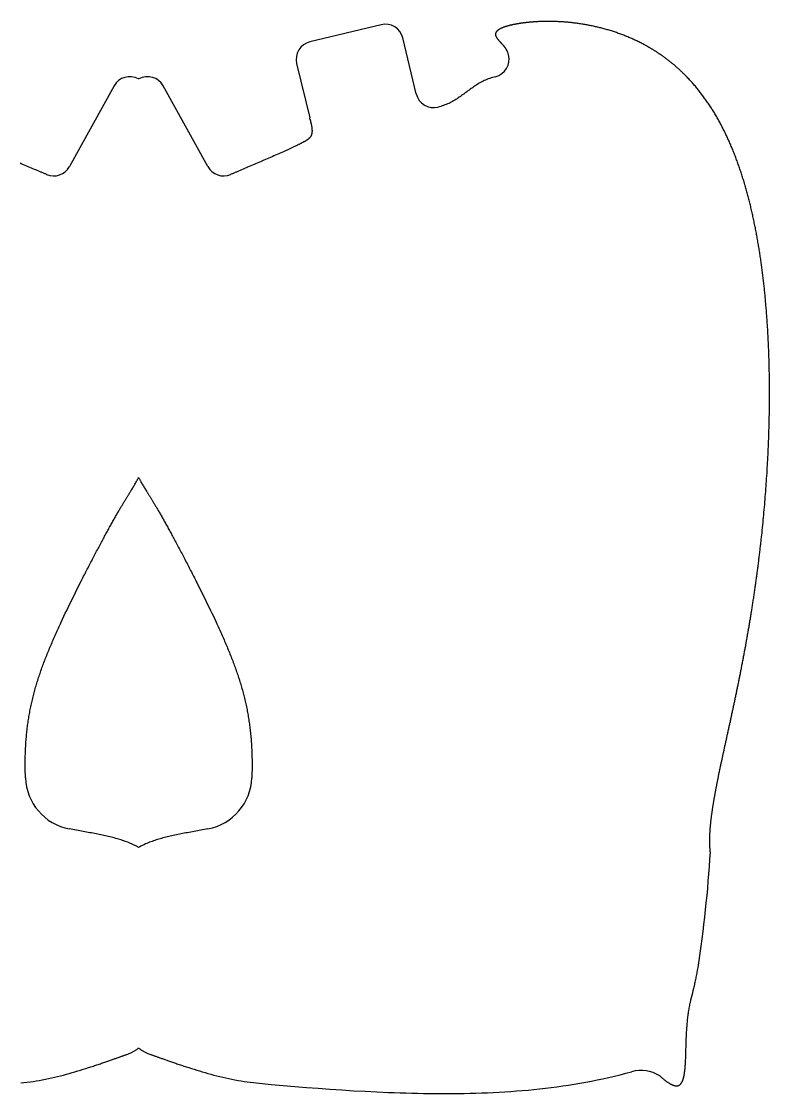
# Model space of a CAD drawing. Extents: x 10 to 579, y 44 to 800.
# Drawn here: x 137.5 to 179.1, y 46.9 to 106.5 of the extents above; entities that cross this region are included whole.
import ezdxf

# ---------------------------------------------------------------- set-up
doc = ezdxf.new("R2010")
doc.units = 0
doc.header["$MEASUREMENT"] = 0
doc.layers.get('0').update_dxf_attribs({"lineweight": 0})

# ---------------------------------------------------------------- blocks, each defined once
blk = doc.blocks.new('Block_0')
at = {"color": 18, "lineweight": 25, "true_color": 0x000000}
for p, q in [((157.488, 106.343), (153.533, 105.391)), ((159.442, 102.497), (158.694, 105.605)), ((152.795, 104.185), (153.521, 101.165)), ((144.02, 103.324), (144.011, 103.329)), ((144.028, 103.329), (144.02, 103.324)), ((142.652, 102.937), (140.172, 98.452)), ((147.867, 98.452), (145.387, 102.937)), ((154.492, 47.164), (154.492, 47.175))]:
    blk.add_line(p, q, dxfattribs=at)
for points in [[(175.778, 60.341), (175.776, 60.364), (175.773, 60.388), (175.771, 60.411), (175.768, 60.435), (175.766, 60.458), (175.764, 60.482), (175.762, 60.506), (175.76, 60.531), (175.758, 60.555), (175.757, 60.579), (175.755, 60.604), (175.754, 60.629), (175.752, 60.654), (175.751, 60.679), (175.75, 60.705), (175.749, 60.73), (175.748, 60.756), (175.747, 60.782), (175.746, 60.808), (175.746, 60.834), (175.745, 60.86), (175.745, 60.887), (175.745, 60.914), (175.744, 60.94), (175.744, 60.967), (175.744, 60.995), (175.744, 61.022), (175.745, 61.049), (175.745, 61.077), (175.745, 61.105), (175.746, 61.133), (175.747, 61.161), (175.747, 61.189), (175.748, 61.218), (175.749, 61.246), (175.75, 61.275), (175.751, 61.304), (175.753, 61.333), (175.754, 61.362), (175.755, 61.392), (175.757, 61.421), (175.759, 61.451), (175.761, 61.481), (175.762, 61.511), (175.764, 61.541), (175.766, 61.572), (175.769, 61.602), (175.771, 61.633), (175.773, 61.664), (175.776, 61.695), (175.778, 61.726), (175.781, 61.757), (175.784, 61.789), (175.787, 61.821), (175.79, 61.852), (175.793, 61.884), (175.796, 61.917), (175.799, 61.949), (175.802, 61.981), (175.806, 62.014), (175.809, 62.047), (175.813, 62.08), (175.817, 62.113), (175.82, 62.146), (175.824, 62.179), (175.828, 62.213), (175.832, 62.247), (175.837, 62.281), (175.841, 62.315), (175.845, 62.349), (175.85, 62.383), (175.854, 62.418), (175.859, 62.453), (175.864, 62.487), (175.869, 62.523), (175.873, 62.558), (175.878, 62.593), (175.884, 62.628), (175.889, 62.664), (175.894, 62.7), (175.899, 62.736), (175.905, 62.772), (175.91, 62.808), (175.916, 62.845), (175.922, 62.881), (175.927, 62.918), (175.933, 62.955), (175.939, 62.992), (175.945, 63.029), (175.951, 63.067), (175.957, 63.104), (175.964, 63.142), (175.97, 63.18), (175.976, 63.218), (175.983, 63.256), (175.99, 63.294), (175.996, 63.332), (176.003, 63.371), (176.01, 63.41), (176.017, 63.449), (176.024, 63.488), (176.031, 63.527), (176.038, 63.566), (176.045, 63.606), (176.052, 63.646), (176.06, 63.685), (176.067, 63.725), (176.074, 63.766), (176.082, 63.806), (176.09, 63.846), (176.097, 63.887), (176.105, 63.928), (176.113, 63.969), (176.121, 64.01), (176.129, 64.051), (176.137, 64.092), (176.145, 64.134), (176.153, 64.175), (176.161, 64.217), (176.17, 64.259), (176.178, 64.301), (176.187, 64.343), (176.195, 64.386), (176.204, 64.428), (176.212, 64.471), (176.221, 64.514), (176.23, 64.557), (176.238, 64.6), (176.247, 64.643), (176.256, 64.687), (176.265, 64.73), (176.274, 64.774), (176.283, 64.818), (176.293, 64.862), (176.302, 64.906), (176.311, 64.951), (176.32, 64.995), (176.33, 65.04), (176.339, 65.085), (176.349, 65.13), (176.358, 65.175), (176.368, 65.22), (176.377, 65.265), (176.387, 65.311), (176.397, 65.356), (176.407, 65.402), (176.416, 65.448), (176.426, 65.494), (176.436, 65.54), (176.446, 65.587), (176.456, 65.633), (176.466, 65.68), (176.476, 65.727), (176.487, 65.774), (176.497, 65.821), (176.507, 65.868), (176.517, 65.915), (176.528, 65.963), (176.538, 66.011), (176.548, 66.059), (176.559, 66.106), (176.569, 66.155), (176.58, 66.203), (176.59, 66.251), (176.601, 66.3), (176.612, 66.348), (176.622, 66.397), (176.633, 66.446), (176.644, 66.495), (176.655, 66.544), (176.665, 66.594), (176.676, 66.643), (176.687, 66.693), (176.698, 66.743), (176.709, 66.793), (176.72, 66.843), (176.731, 66.893), (176.742, 66.943), (176.753, 66.994), (176.764, 67.044), (176.775, 67.095), (176.786, 67.146), (176.797, 67.197), (176.809, 67.248), (176.82, 67.299), (176.831, 67.351), (176.842, 67.402), (176.853, 67.454), (176.865, 67.506), (176.876, 67.558), (176.887, 67.61), (176.899, 67.662), (176.91, 67.714), (176.921, 67.767), (176.933, 67.82), (176.944, 67.872), (176.956, 67.925), (176.967, 67.978), (176.979, 68.031), (176.99, 68.085), (177.002, 68.138), (177.013, 68.192), (177.025, 68.245), (177.036, 68.299), (177.048, 68.353), (177.059, 68.407), (177.071, 68.461), (177.082, 68.516), (177.094, 68.57), (177.106, 68.625), (177.117, 68.68), (177.129, 68.734), (177.14, 68.789), (177.152, 68.845), (177.164, 68.9), (177.175, 68.955), (177.187, 69.011), (177.199, 69.066), (177.21, 69.122), (177.222, 69.178), (177.233, 69.234), (177.245, 69.29), (177.257, 69.346), (177.268, 69.403), (177.28, 69.459), (177.292, 69.516), (177.303, 69.573), (177.315, 69.629), (177.327, 69.686), (177.338, 69.744), (177.35, 69.801), (177.361, 69.858), (177.373, 69.916), (177.385, 69.973), (177.396, 70.031), (177.408, 70.089), (177.419, 70.147), (177.431, 70.205), (177.443, 70.263), (177.454, 70.321), (177.466, 70.38), (177.477, 70.439), (177.489, 70.497), (177.5, 70.556), (177.512, 70.615), (177.523, 70.674), (177.535, 70.733), (177.546, 70.792), (177.558, 70.852), (177.569, 70.911), (177.581, 70.971), (177.592, 71.031), (177.603, 71.091), (177.615, 71.151), (177.626, 71.211), (177.638, 71.271), (177.649, 71.331), (177.66, 71.392), (177.672, 71.452), (177.683, 71.513), (177.694, 71.574), (177.705, 71.635), (177.717, 71.696), (177.728, 71.757), (177.739, 71.818), (177.75, 71.88), (177.761, 71.941), (177.772, 72.003), (177.783, 72.064), (177.794, 72.126), (177.806, 72.188), (177.817, 72.25), (177.828, 72.312), (177.839, 72.375), (177.849, 72.437), (177.86, 72.499), (177.871, 72.562), (177.882, 72.625), (177.893, 72.687), (177.904, 72.75), (177.915, 72.813), (177.925, 72.876), (177.936, 72.94), (177.947, 73.003), (177.957, 73.066), (177.968, 73.13), (177.979, 73.194), (177.989, 73.257), (178, 73.321), (178.01, 73.385), (178.021, 73.449), (178.031, 73.513), (178.042, 73.578), (178.052, 73.642), (178.062, 73.707), (178.073, 73.771), (178.083, 73.836), (178.093, 73.901), (178.103, 73.966), (178.114, 74.031), (178.124, 74.096), (178.134, 74.161), (178.144, 74.226), (178.154, 74.292), (178.164, 74.357), (178.174, 74.423), (178.184, 74.488), (178.194, 74.554), (178.203, 74.62), (178.213, 74.686), (178.223, 74.752), (178.233, 74.818), (178.242, 74.884), (178.252, 74.951), (178.262, 75.017), (178.271, 75.084), (178.281, 75.15), (178.29, 75.217), (178.3, 75.284), (178.309, 75.351), (178.318, 75.418), (178.328, 75.485), (178.337, 75.552), (178.346, 75.62), (178.355, 75.687), (178.364, 75.754), (178.373, 75.822), (178.382, 75.89), (178.391, 75.957), (178.4, 76.025), (178.409, 76.093), (178.418, 76.161), (178.427, 76.229), (178.436, 76.298), (178.444, 76.366), (178.453, 76.434), (178.462, 76.503), (178.47, 76.571), (178.479, 76.64), (178.487, 76.709), (178.496, 76.777), (178.504, 76.846), (178.512, 76.915), (178.521, 76.984), (178.529, 77.053), (178.537, 77.123), (178.545, 77.192), (178.553, 77.261), (178.561, 77.331), (178.569, 77.4), (178.577, 77.47), (178.585, 77.54), (178.593, 77.609), (178.601, 77.679), (178.608, 77.749), (178.616, 77.819), (178.624, 77.889), (178.631, 77.959), (178.646, 78.1), (178.661, 78.241), (178.675, 78.382), (178.689, 78.524), (178.703, 78.665), (178.717, 78.807), (178.731, 78.95), (178.744, 79.092), (178.757, 79.235), (178.77, 79.379), (178.783, 79.522), (178.795, 79.666), (178.807, 79.81), (178.819, 79.954), (178.831, 80.099), (178.842, 80.243), (178.853, 80.388), (178.864, 80.534), (178.875, 80.679), (178.885, 80.825), (178.895, 80.971), (178.905, 81.117), (178.914, 81.263), (178.924, 81.41), (178.933, 81.557), (178.941, 81.704), (178.95, 81.851), (178.958, 81.999), (178.966, 82.146), (178.974, 82.294), (178.981, 82.442), (178.988, 82.59), (178.995, 82.739), (179.001, 82.887), (179.007, 83.036), (179.013, 83.185), (179.019, 83.334), (179.024, 83.483), (179.029, 83.633), (179.033, 83.782), (179.038, 83.932), (179.042, 84.082), (179.046, 84.231), (179.049, 84.382), (179.052, 84.532), (179.055, 84.682), (179.057, 84.832), (179.059, 84.983), (179.061, 85.133), (179.062, 85.284), (179.064, 85.435), (179.064, 85.585), (179.065, 85.736), (179.065, 85.887), (179.065, 86.038), (179.064, 86.189), (179.063, 86.341), (179.062, 86.492), (179.06, 86.643), (179.058, 86.794), (179.055, 86.946), (179.053, 87.097), (179.05, 87.248), (179.046, 87.4), (179.042, 87.551), (179.04, 87.627), (179.038, 87.702), (179.036, 87.778), (179.033, 87.854), (179.031, 87.929), (179.028, 88.005), (179.026, 88.081), (179.023, 88.156), (179.02, 88.232), (179.017, 88.307), (179.014, 88.383), (179.011, 88.459), (179.008, 88.534), (179.004, 88.61), (179.001, 88.685), (178.997, 88.761), (178.994, 88.837), (178.99, 88.912), (178.986, 88.988), (178.982, 89.063), (178.978, 89.139), (178.974, 89.214), (178.969, 89.29), (178.965, 89.365), (178.961, 89.44), (178.956, 89.516), (178.951, 89.591), (178.947, 89.667), (178.942, 89.742), (178.937, 89.817), (178.932, 89.892), (178.926, 89.968), (178.921, 90.043), (178.916, 90.118), (178.91, 90.193), (178.904, 90.268), (178.899, 90.344), (178.893, 90.419), (178.887, 90.494), (178.881, 90.569), (178.874, 90.644), (178.868, 90.719), (178.862, 90.794), (178.855, 90.868), (178.849, 90.943), (178.842, 91.018), (178.835, 91.093), (178.828, 91.168), (178.821, 91.242), (178.814, 91.317), (178.806, 91.391), (178.799, 91.466), (178.791, 91.54), (178.783, 91.615), (178.776, 91.689), (178.768, 91.764), (178.76, 91.838), (178.751, 91.912), (178.743, 91.986), (178.735, 92.061), (178.726, 92.135), (178.717, 92.209), (178.709, 92.283), (178.7, 92.357), (178.691, 92.43), (178.681, 92.504), (178.672, 92.578), (178.663, 92.652), (178.653, 92.725), (178.643, 92.799), (178.634, 92.872), (178.624, 92.946), (178.614, 93.019), (178.603, 93.092), (178.593, 93.166), (178.583, 93.239), (178.572, 93.312), (178.561, 93.385), (178.55, 93.458), (178.539, 93.531), (178.528, 93.604), (178.517, 93.676), (178.506, 93.749), (178.494, 93.822), (178.482, 93.894), (178.471, 93.966), (178.459, 94.039), (178.447, 94.111), (178.434, 94.183), (178.422, 94.255), (178.41, 94.327), (178.397, 94.399), (178.384, 94.471), (178.371, 94.543), (178.358, 94.614), (178.345, 94.686), (178.332, 94.757), (178.318, 94.829), (178.304, 94.9), (178.291, 94.971), (178.277, 95.042), (178.263, 95.113), (178.248, 95.184), (178.234, 95.255), (178.219, 95.326), (178.205, 95.396), (178.19, 95.467), (178.175, 95.537), (178.16, 95.607), (178.145, 95.677), (178.129, 95.748), (178.113, 95.817), (178.098, 95.887), (178.082, 95.957), (178.066, 96.027), (178.05, 96.096), (178.033, 96.165), (178.017, 96.235), (178, 96.304), (177.983, 96.373), (177.966, 96.442), (177.949, 96.511), (177.931, 96.579), (177.914, 96.648), (177.896, 96.716), (177.878, 96.784), (177.86, 96.852), (177.842, 96.921), (177.824, 96.988), (177.805, 97.056), (177.787, 97.124), (177.768, 97.191), (177.749, 97.259), (177.729, 97.326), (177.71, 97.393), (177.691, 97.46), (177.671, 97.526), (177.651, 97.593), (177.631, 97.66), (177.611, 97.726), (177.59, 97.792), (177.569, 97.858), (177.549, 97.924), (177.528, 97.99), (177.506, 98.055), (177.485, 98.121), (177.464, 98.186), (177.442, 98.251), (177.42, 98.316), (177.398, 98.381), (177.376, 98.446), (177.353, 98.51), (177.33, 98.574), (177.307, 98.638), (177.284, 98.702), (177.261, 98.766), (177.238, 98.83), (177.214, 98.893), (177.19, 98.957), (177.166, 99.02), (177.142, 99.083), (177.117, 99.145), (177.093, 99.208), (177.068, 99.27), (177.043, 99.333), (177.018, 99.395), (176.992, 99.456), (176.967, 99.518), (176.941, 99.58), (176.915, 99.641), (176.888, 99.702), (176.862, 99.763), (176.835, 99.824), (176.808, 99.884), (176.781, 99.944), (176.754, 100.004), (176.726, 100.064), (176.699, 100.124), (176.671, 100.184), (176.642, 100.243), (176.614, 100.302), (176.585, 100.361), (176.557, 100.42), (176.527, 100.478), (176.498, 100.536), (176.469, 100.594), (176.439, 100.652), (176.409, 100.71), (176.379, 100.767), (176.348, 100.824), (176.318, 100.881), (176.287, 100.938), (176.256, 100.995), (176.225, 101.051), (176.193, 101.107), (176.161, 101.163), (176.13, 101.218), (176.097, 101.274), (176.065, 101.329), (176.032, 101.384), (175.999, 101.439), (175.966, 101.493), (175.933, 101.547), (175.899, 101.601), (175.866, 101.655), (175.832, 101.709), (175.797, 101.762), (175.763, 101.815), (175.728, 101.868), (175.693, 101.92), (175.658, 101.972), (175.623, 102.024), (175.587, 102.076), (175.551, 102.128), (175.515, 102.179), (175.478, 102.23), (175.442, 102.281), (175.405, 102.331), (175.368, 102.382), (175.331, 102.432), (175.293, 102.481), (175.255, 102.531), (175.217, 102.58), (175.179, 102.629), (175.14, 102.678), (175.102, 102.726), (175.063, 102.774), (175.024, 102.822), (174.984, 102.87), (174.944, 102.917), (174.904, 102.964), (174.864, 103.011), (174.824, 103.057), (174.783, 103.103), (174.742, 103.149), (174.701, 103.195), (174.66, 103.24), (174.618, 103.286), (174.576, 103.33), (174.534, 103.375), (174.492, 103.419), (174.449, 103.463), (174.406, 103.507), (174.363, 103.55), (174.342, 103.572), (174.32, 103.593), (174.298, 103.615), (174.276, 103.636), (174.254, 103.657), (174.232, 103.679), (174.21, 103.7), (174.188, 103.721), (174.166, 103.742), (174.144, 103.763), (174.122, 103.784), (174.1, 103.804), (174.077, 103.825), (174.055, 103.846), (174.032, 103.866), (174.01, 103.887), (173.987, 103.907), (173.965, 103.928), (173.942, 103.948), (173.919, 103.968), (173.896, 103.988), (173.873, 104.008), (173.85, 104.028), (173.827, 104.048), (173.804, 104.068), (173.781, 104.087), (173.758, 104.107), (173.735, 104.127), (173.711, 104.146), (173.688, 104.166), (173.665, 104.185), (173.641, 104.204), (173.618, 104.223), (173.594, 104.243), (173.57, 104.262), (173.547, 104.281), (173.523, 104.299), (173.499, 104.318), (173.475, 104.337), (173.451, 104.356), (173.427, 104.374), (173.403, 104.393), (173.379, 104.411), (173.355, 104.429), (173.331, 104.448), (173.306, 104.466), (173.282, 104.484), (173.258, 104.502), (173.233, 104.52), (173.209, 104.538), (173.184, 104.556), (173.159, 104.573), (173.135, 104.591), (173.11, 104.609), (173.085, 104.626), (173.06, 104.644), (173.035, 104.661), (173.01, 104.678), (172.985, 104.695), (172.96, 104.712), (172.935, 104.729), (172.91, 104.746), (172.885, 104.763), (172.859, 104.78), (172.834, 104.797), (172.808, 104.813), (172.783, 104.83), (172.758, 104.846), (172.732, 104.863), (172.706, 104.879), (172.681, 104.895), (172.655, 104.911), (172.629, 104.927), (172.603, 104.943), (172.577, 104.959), (172.551, 104.975), (172.525, 104.991), (172.499, 105.006), (172.473, 105.022), (172.447, 105.037), (172.421, 105.053), (172.395, 105.068), (172.368, 105.083), (172.342, 105.098), (172.316, 105.114), (172.289, 105.129), (172.263, 105.144), (172.236, 105.158), (172.183, 105.188), (172.129, 105.217), (172.076, 105.246), (172.022, 105.274), (171.968, 105.302), (171.914, 105.33), (171.86, 105.358), (171.805, 105.385), (171.75, 105.412), (171.696, 105.438), (171.64, 105.464), (171.585, 105.49), (171.53, 105.516), (171.474, 105.541), (171.419, 105.566), (171.363, 105.59), (171.307, 105.615), (171.251, 105.638), (171.195, 105.662), (171.138, 105.685), (171.082, 105.708), (171.025, 105.731), (170.968, 105.753), (170.911, 105.775), (170.854, 105.797), (170.797, 105.818), (170.74, 105.839), (170.683, 105.86), (170.625, 105.88), (170.567, 105.9), (170.51, 105.92), (170.452, 105.939), (170.394, 105.958), (170.336, 105.977), (170.278, 105.995), (170.22, 106.013), (170.162, 106.031), (170.103, 106.048), (170.045, 106.065), (169.986, 106.082), (169.928, 106.098), (169.869, 106.114), (169.811, 106.13), (169.752, 106.146), (169.693, 106.161), (169.634, 106.176), (169.575, 106.19), (169.517, 106.204), (169.458, 106.218), (169.399, 106.232), (169.34, 106.245), (169.28, 106.258), (169.221, 106.27), (169.162, 106.283), (169.103, 106.295), (169.044, 106.306), (168.985, 106.317), (168.926, 106.328), (168.867, 106.339), (168.807, 106.35), (168.748, 106.36), (168.689, 106.369), (168.63, 106.379), (168.571, 106.388), (168.512, 106.397), (168.453, 106.405), (168.393, 106.413), (168.334, 106.421), (168.275, 106.429), (168.216, 106.436), (168.158, 106.443), (168.099, 106.45), (168.04, 106.456), (167.981, 106.462), (167.923, 106.468), (167.864, 106.474), (167.805, 106.479), (167.747, 106.484), (167.689, 106.488), (167.63, 106.493), (167.572, 106.497), (167.514, 106.5), (167.456, 106.504), (167.398, 106.507), (167.341, 106.51), (167.283, 106.512), (167.226, 106.515), (167.169, 106.517), (167.112, 106.518), (167.055, 106.52), (166.998, 106.521), (166.941, 106.522), (166.885, 106.523), (166.829, 106.523), (166.773, 106.523), (166.717, 106.523), (166.662, 106.523), (166.606, 106.522), (166.551, 106.521), (166.497, 106.52), (166.442, 106.519), (166.388, 106.517), (166.361, 106.516), (166.334, 106.515), (166.307, 106.514), (166.28, 106.513), (166.254, 106.512), (166.227, 106.511), (166.201, 106.509), (166.174, 106.508), (166.148, 106.507), (166.122, 106.505), (166.095, 106.504), (166.069, 106.502), (166.043, 106.501), (166.017, 106.499), (165.991, 106.497), (165.966, 106.495), (165.94, 106.494), (165.915, 106.492), (165.889, 106.49), (165.864, 106.488), (165.839, 106.486), (165.813, 106.484), (165.788, 106.481), (165.763, 106.479), (165.739, 106.477), (165.714, 106.475), (165.689, 106.472), (165.665, 106.47), (165.64, 106.467), (165.616, 106.465), (165.592, 106.462), (165.568, 106.46), (165.544, 106.457), (165.52, 106.454), (165.497, 106.452), (165.473, 106.449), (165.45, 106.446), (165.426, 106.443), (165.403, 106.44), (165.38, 106.437), (165.357, 106.434), (165.334, 106.431), (165.312, 106.428), (165.289, 106.425), (165.267, 106.422), (165.245, 106.419), (165.223, 106.415), (165.201, 106.412), (165.179, 106.409), (165.157, 106.405), (165.136, 106.402), (165.114, 106.398), (165.093, 106.395), (165.072, 106.391), (165.051, 106.388), (165.03, 106.384), (165.01, 106.38), (164.989, 106.377), (164.969, 106.373), (164.949, 106.369), (164.929, 106.365), (164.909, 106.361), (164.889, 106.357), (164.869, 106.354), (164.85, 106.35), (164.831, 106.346), (164.812, 106.342), (164.793, 106.338), (164.774, 106.333), (164.756, 106.329), (164.737, 106.325), (164.719, 106.321), (164.701, 106.317), (164.683, 106.312), (164.665, 106.308), (164.648, 106.304), (164.631, 106.3), (164.613, 106.295), (164.596, 106.291), (164.58, 106.286), (164.563, 106.282), (164.546, 106.277), (164.53, 106.273), (164.514, 106.268), (164.498, 106.264), (164.482, 106.259), (164.467, 106.254), (164.452, 106.25), (164.436, 106.245), (164.421, 106.24), (164.407, 106.236), (164.392, 106.231), (164.378, 106.226), (164.363, 106.221), (164.349, 106.217), (164.335, 106.212), (164.322, 106.207), (164.308, 106.202), (164.295, 106.197), (164.282, 106.192), (164.269, 106.187), (164.256, 106.182), (164.244, 106.177), (164.231, 106.172), (164.219, 106.167), (164.207, 106.162), (164.195, 106.157), (164.184, 106.152), (164.172, 106.147), (164.161, 106.142), (164.15, 106.137), (164.14, 106.131), (164.129, 106.126), (164.119, 106.121), (164.108, 106.116), (164.098, 106.111), (164.089, 106.105), (164.079, 106.1), (164.07, 106.095), (164.06, 106.089), (164.051, 106.084), (164.042, 106.079), (164.034, 106.073), (164.025, 106.068), (164.017, 106.063), (164.009, 106.057), (164.001, 106.052), (163.994, 106.046), (163.986, 106.041), (163.979, 106.035), (163.972, 106.03), (163.965, 106.024), (163.958, 106.019), (163.952, 106.013), (163.945, 106.008), (163.939, 106.002), (163.933, 105.997), (163.928, 105.991), (163.922, 105.986), (163.917, 105.98), (163.911, 105.974), (163.906, 105.969), (163.902, 105.963), (163.897, 105.958), (163.893, 105.952), (163.888, 105.946), (163.884, 105.941), (163.88, 105.935), (163.877, 105.929), (163.873, 105.923), (163.87, 105.918), (163.867, 105.912), (163.864, 105.906), (163.861, 105.9), (163.858, 105.895), (163.856, 105.889), (163.854, 105.883), (163.852, 105.877), (163.85, 105.871), (163.848, 105.866), (163.846, 105.86), (163.845, 105.854), (163.844, 105.848), (163.843, 105.842), (163.842, 105.836), (163.841, 105.83), (163.841, 105.825), (163.84, 105.819), (163.84, 105.813), (163.84, 105.807), (163.84, 105.801), (163.84, 105.795), (163.841, 105.789), (163.841, 105.783), (163.842, 105.777), (163.843, 105.771), (163.844, 105.765), (163.845, 105.759), (163.846, 105.753), (163.848, 105.747), (163.849, 105.741), (163.851, 105.735), (163.853, 105.729), (163.855, 105.722), (163.857, 105.716), (163.86, 105.71), (163.862, 105.704), (163.865, 105.698), (163.867, 105.692), (163.87, 105.686), (163.873, 105.679), (163.876, 105.673), (163.879, 105.667), (163.883, 105.661), (163.886, 105.655), (163.89, 105.648), (163.893, 105.642), (163.897, 105.636), (163.901, 105.63), (163.905, 105.623), (163.909, 105.617), (163.913, 105.611), (163.918, 105.604), (163.922, 105.598), (163.927, 105.591), (163.931, 105.585), (163.941, 105.572), (163.951, 105.559), (163.961, 105.546), (163.971, 105.533), (163.982, 105.52), (163.993, 105.507), (164.005, 105.494), (164.016, 105.48), (164.028, 105.467), (164.04, 105.453), (164.052, 105.44), (164.065, 105.426), (164.077, 105.412), (164.09, 105.398), (164.103, 105.385), (164.116, 105.37), (164.129, 105.356), (164.142, 105.342), (164.155, 105.328), (164.168, 105.313), (164.181, 105.299), (164.194, 105.284), (164.207, 105.269), (164.22, 105.254), (164.234, 105.239), (164.247, 105.224), (164.26, 105.209), (164.272, 105.193), (164.285, 105.178), (164.298, 105.162), (164.311, 105.147), (164.323, 105.131), (164.335, 105.115), (164.348, 105.099), (164.36, 105.082), (164.372, 105.066), (164.383, 105.049), (164.395, 105.033), (164.406, 105.016), (164.418, 104.999), (164.429, 104.982), (164.44, 104.965), (164.451, 104.947)], [(163.845, 103.453), (163.761, 103.431), (163.679, 103.407), (163.599, 103.381), (163.52, 103.354), (163.443, 103.325), (163.367, 103.295), (163.293, 103.264), (163.221, 103.231), (163.149, 103.196), (163.08, 103.161), (163.011, 103.124), (162.943, 103.086), (162.877, 103.047), (162.812, 103.007), (162.747, 102.966), (162.684, 102.924), (162.621, 102.882), (162.559, 102.839), (162.497, 102.796), (162.436, 102.752), (162.376, 102.708), (162.315, 102.663), (162.255, 102.619), (162.195, 102.574), (162.135, 102.53), (162.075, 102.485), (162.015, 102.441), (161.955, 102.398), (161.894, 102.355), (161.833, 102.312), (161.771, 102.27), (161.709, 102.229), (161.646, 102.189), (161.582, 102.149), (161.518, 102.111), (161.452, 102.074), (161.386, 102.038), (161.318, 102.003), (161.249, 101.97), (161.18, 101.938), (161.108, 101.908), (161.036, 101.879), (160.962, 101.852), (160.887, 101.826), (160.81, 101.802), (160.732, 101.78), (160.652, 101.759)], [(153.535, 101.099), (153.541, 101.077), (153.547, 101.055), (153.553, 101.033), (153.558, 101.011), (153.564, 100.99), (153.569, 100.969), (153.574, 100.948), (153.579, 100.927), (153.584, 100.906), (153.589, 100.885), (153.593, 100.865), (153.598, 100.845), (153.602, 100.825), (153.606, 100.805), (153.61, 100.786), (153.614, 100.766), (153.617, 100.747), (153.621, 100.728), (153.624, 100.709), (153.627, 100.691), (153.63, 100.673), (153.632, 100.655), (153.635, 100.637), (153.637, 100.619), (153.639, 100.602), (153.641, 100.584), (153.643, 100.567), (153.645, 100.551), (153.646, 100.534), (153.647, 100.518), (153.648, 100.502), (153.649, 100.486), (153.65, 100.471), (153.65, 100.455), (153.65, 100.44), (153.65, 100.425), (153.65, 100.411), (153.649, 100.397), (153.649, 100.382), (153.648, 100.369), (153.647, 100.355), (153.646, 100.342), (153.644, 100.329), (153.642, 100.316), (153.64, 100.304), (153.638, 100.291), (153.636, 100.279), (153.633, 100.267), (153.631, 100.256), (153.628, 100.245), (153.625, 100.234), (153.621, 100.223), (153.618, 100.212), (153.614, 100.202), (153.61, 100.192), (153.606, 100.182), (153.602, 100.173), (153.597, 100.163), (153.593, 100.154), (153.588, 100.145), (153.583, 100.136), (153.577, 100.128), (153.572, 100.12), (153.566, 100.112), (153.561, 100.104), (153.555, 100.096), (153.549, 100.089), (153.542, 100.082), (153.536, 100.075), (153.529, 100.068), (153.522, 100.061), (153.515, 100.055), (153.508, 100.049), (153.501, 100.043), (153.493, 100.037), (153.486, 100.032), (153.478, 100.026)], [(138.911, 98.013), (138.876, 98.028), (138.841, 98.043), (138.805, 98.057), (138.77, 98.073), (138.733, 98.088), (138.697, 98.103), (138.66, 98.119), (138.622, 98.135), (138.585, 98.15), (138.546, 98.167), (138.469, 98.199), (138.39, 98.233), (138.31, 98.267), (138.228, 98.301), (138.145, 98.336), (138.061, 98.372), (137.976, 98.408), (137.89, 98.445), (137.803, 98.482), (137.715, 98.52), (137.626, 98.558), (137.536, 98.596), (137.446, 98.635)], [(153.478, 100.026), (153.477, 100.022), (153.475, 100.018), (153.472, 100.013), (153.469, 100.008), (153.465, 100.003), (153.46, 99.998), (153.454, 99.992), (153.447, 99.985), (153.439, 99.979), (153.431, 99.972), (153.422, 99.965), (153.412, 99.958), (153.401, 99.95), (153.389, 99.942), (153.377, 99.933), (153.363, 99.925), (153.349, 99.916), (153.334, 99.906), (153.318, 99.897), (153.302, 99.887), (153.284, 99.876), (153.266, 99.866), (153.247, 99.855), (153.227, 99.844), (153.206, 99.832), (153.185, 99.821), (153.163, 99.809), (153.14, 99.796), (153.116, 99.784), (153.091, 99.771), (153.066, 99.758), (153.04, 99.745), (153.013, 99.731), (152.986, 99.717), (152.958, 99.703), (152.929, 99.688), (152.899, 99.674), (152.869, 99.659), (152.838, 99.644), (152.807, 99.628), (152.775, 99.613), (152.742, 99.597), (152.708, 99.581), (152.674, 99.564), (152.64, 99.548), (152.604, 99.531), (152.569, 99.514), (152.532, 99.497), (152.495, 99.48), (152.458, 99.463), (152.42, 99.445), (152.382, 99.427), (152.343, 99.409), (152.303, 99.391), (152.264, 99.373), (152.223, 99.354), (152.183, 99.336), (152.142, 99.317), (152.058, 99.279), (151.973, 99.241), (151.887, 99.202), (151.8, 99.163), (151.711, 99.124), (151.622, 99.084), (151.532, 99.044), (151.441, 99.004), (151.349, 98.964), (151.165, 98.883), (150.98, 98.802), (150.795, 98.722), (150.703, 98.683), (150.611, 98.643), (150.52, 98.604), (150.429, 98.565), (150.339, 98.526), (150.25, 98.488), (150.162, 98.45), (150.074, 98.413), (149.988, 98.376), (149.903, 98.34), (149.819, 98.305), (149.737, 98.27), (149.655, 98.235), (149.575, 98.201), (149.536, 98.185), (149.497, 98.168), (149.458, 98.152), (149.42, 98.136), (149.382, 98.12), (149.345, 98.104), (149.308, 98.089), (149.271, 98.073), (149.235, 98.058), (149.199, 98.043), (149.164, 98.028), (149.129, 98.013)], [(137.732, 64.48), (137.729, 64.576), (137.727, 64.671), (137.724, 64.766), (137.723, 64.86), (137.721, 64.954), (137.72, 65.047), (137.72, 65.14), (137.72, 65.233), (137.72, 65.324), (137.721, 65.416), (137.722, 65.506), (137.724, 65.597), (137.726, 65.687), (137.728, 65.776), (137.731, 65.865), (137.734, 65.953), (137.738, 66.041), (137.742, 66.129), (137.747, 66.216), (137.752, 66.302), (137.757, 66.388), (137.763, 66.474), (137.769, 66.559), (137.776, 66.644), (137.783, 66.729), (137.791, 66.813), (137.799, 66.897), (137.807, 66.98), (137.816, 67.063), (137.825, 67.145), (137.835, 67.228), (137.845, 67.31), (137.855, 67.391), (137.866, 67.473), (137.878, 67.554), (137.889, 67.634), (137.902, 67.715), (137.914, 67.795), (137.927, 67.875), (137.941, 67.954), (137.955, 68.033), (137.969, 68.113), (137.984, 68.191), (137.999, 68.27), (138.015, 68.349), (138.031, 68.427), (138.047, 68.505), (138.064, 68.583), (138.081, 68.661), (138.099, 68.738), (138.117, 68.816), (138.136, 68.893), (138.155, 68.97), (138.174, 69.047), (138.194, 69.124), (138.214, 69.201), (138.235, 69.278), (138.256, 69.355), (138.278, 69.432), (138.3, 69.508), (138.322, 69.585), (138.345, 69.662), (138.368, 69.738), (138.391, 69.815), (138.415, 69.892), (138.44, 69.968), (138.465, 70.045), (138.49, 70.122), (138.515, 70.199), (138.541, 70.275), (138.568, 70.352), (138.594, 70.429), (138.622, 70.506), (138.649, 70.583), (138.677, 70.661), (138.705, 70.738), (138.734, 70.815), (138.763, 70.893), (138.793, 70.971), (138.822, 71.048), (138.853, 71.126), (138.883, 71.204), (138.914, 71.282), (138.945, 71.361), (138.977, 71.439), (139.009, 71.518), (139.041, 71.597), (139.074, 71.676), (139.107, 71.755), (139.14, 71.834), (139.174, 71.913), (139.208, 71.993), (139.242, 72.073), (139.277, 72.153), (139.312, 72.233), (139.347, 72.313), (139.383, 72.394), (139.418, 72.474), (139.455, 72.555), (139.491, 72.636), (139.528, 72.717), (139.565, 72.798), (139.602, 72.88), (139.639, 72.961), (139.677, 73.043), (139.715, 73.125), (139.792, 73.289), (139.869, 73.454), (139.947, 73.619), (140.026, 73.784), (140.106, 73.949), (140.186, 74.115), (140.267, 74.281), (140.349, 74.447), (140.43, 74.612), (140.512, 74.778), (140.595, 74.943), (140.677, 75.107), (140.76, 75.271), (140.842, 75.434), (140.924, 75.597), (140.966, 75.677), (141.007, 75.758), (141.048, 75.838), (141.089, 75.918), (141.13, 75.998), (141.17, 76.077), (141.211, 76.156), (141.252, 76.234), (141.292, 76.312), (141.332, 76.39), (141.373, 76.467), (141.413, 76.544), (141.452, 76.621), (141.492, 76.697), (141.532, 76.772), (141.571, 76.847), (141.61, 76.922), (141.649, 76.996), (141.688, 77.069), (141.726, 77.142), (141.764, 77.214), (141.802, 77.286), (141.84, 77.357), (141.878, 77.427), (141.915, 77.497), (141.952, 77.566), (141.988, 77.635), (142.025, 77.702), (142.061, 77.769), (142.097, 77.836), (142.132, 77.902), (142.167, 77.967), (142.202, 78.031), (142.237, 78.094), (142.271, 78.157), (142.305, 78.219), (142.338, 78.28), (142.371, 78.34), (142.404, 78.4), (142.436, 78.459), (142.468, 78.517), (142.5, 78.574), (142.531, 78.63), (142.562, 78.686), (142.593, 78.74), (142.623, 78.794), (142.652, 78.847), (142.682, 78.899), (142.711, 78.95), (142.739, 79.001), (142.767, 79.05), (142.795, 79.099), (142.822, 79.147), (142.849, 79.194), (142.876, 79.24), (142.902, 79.285), (142.928, 79.33), (142.953, 79.373), (142.978, 79.416), (143.003, 79.458), (143.027, 79.499), (143.05, 79.54), (143.074, 79.579), (143.097, 79.618), (143.119, 79.656), (143.142, 79.694), (143.163, 79.73), (143.185, 79.766), (143.206, 79.801), (143.227, 79.835), (143.247, 79.869), (143.267, 79.902), (143.287, 79.934), (143.306, 79.966), (143.326, 79.997), (143.344, 80.028), (143.363, 80.058), (143.381, 80.087), (143.399, 80.116), (143.417, 80.145), (143.434, 80.173), (143.451, 80.201), (143.468, 80.228), (143.485, 80.255), (143.501, 80.281), (143.518, 80.307), (143.534, 80.333), (143.55, 80.358), (143.565, 80.384), (143.581, 80.409), (143.611, 80.458), (143.642, 80.507), (143.671, 80.555), (143.701, 80.604), (143.73, 80.652), (143.758, 80.701), (143.787, 80.75), (143.816, 80.799), (143.845, 80.849), (143.873, 80.9), (143.902, 80.952), (143.917, 80.978), (143.931, 81.005), (143.946, 81.032), (143.96, 81.059), (143.975, 81.087), (143.99, 81.115), (144.005, 81.143), (144.02, 81.171)], [(144.02, 81.171), (144.034, 81.143), (144.049, 81.115), (144.064, 81.087), (144.079, 81.059), (144.093, 81.032), (144.108, 81.005), (144.123, 80.978), (144.137, 80.952), (144.166, 80.9), (144.195, 80.849), (144.223, 80.799), (144.252, 80.75), (144.281, 80.701), (144.31, 80.652), (144.339, 80.604), (144.368, 80.555), (144.398, 80.507), (144.428, 80.458), (144.458, 80.409), (144.474, 80.384), (144.49, 80.358), (144.506, 80.333), (144.522, 80.307), (144.538, 80.281), (144.554, 80.255), (144.571, 80.228), (144.588, 80.201), (144.605, 80.173), (144.622, 80.145), (144.64, 80.116), (144.658, 80.087), (144.676, 80.058), (144.695, 80.028), (144.714, 79.997), (144.733, 79.966), (144.752, 79.934), (144.772, 79.902), (144.792, 79.869), (144.812, 79.835), (144.833, 79.801), (144.854, 79.766), (144.876, 79.73), (144.898, 79.694), (144.92, 79.656), (144.942, 79.618), (144.965, 79.579), (144.989, 79.54), (145.013, 79.499), (145.037, 79.458), (145.061, 79.416), (145.086, 79.373), (145.111, 79.33), (145.137, 79.285), (145.163, 79.24), (145.19, 79.194), (145.217, 79.147), (145.244, 79.099), (145.272, 79.05), (145.3, 79.001), (145.328, 78.95), (145.357, 78.899), (145.387, 78.847), (145.416, 78.794), (145.447, 78.74), (145.477, 78.686), (145.508, 78.63), (145.539, 78.574), (145.571, 78.517), (145.603, 78.459), (145.635, 78.4), (145.668, 78.34), (145.701, 78.28), (145.735, 78.219), (145.768, 78.157), (145.803, 78.094), (145.837, 78.031), (145.872, 77.967), (145.907, 77.902), (145.942, 77.836), (145.978, 77.769), (146.014, 77.702), (146.051, 77.635), (146.087, 77.566), (146.124, 77.497), (146.162, 77.427), (146.199, 77.357), (146.237, 77.286), (146.275, 77.214), (146.313, 77.142), (146.352, 77.069), (146.39, 76.996), (146.429, 76.922), (146.468, 76.847), (146.508, 76.772), (146.547, 76.697), (146.587, 76.621), (146.627, 76.544), (146.667, 76.467), (146.707, 76.39), (146.747, 76.312), (146.788, 76.234), (146.828, 76.156), (146.869, 76.077), (146.91, 75.998), (146.95, 75.918), (146.991, 75.838), (147.032, 75.758), (147.074, 75.677), (147.115, 75.597), (147.197, 75.434), (147.28, 75.271), (147.362, 75.107), (147.444, 74.943), (147.527, 74.778), (147.609, 74.612), (147.69, 74.447), (147.772, 74.281), (147.853, 74.115), (147.933, 73.949), (148.013, 73.784), (148.092, 73.619), (148.17, 73.454), (148.248, 73.289), (148.324, 73.125), (148.362, 73.043), (148.4, 72.961), (148.437, 72.88), (148.475, 72.798), (148.512, 72.717), (148.548, 72.636), (148.585, 72.555), (148.621, 72.474), (148.657, 72.394), (148.692, 72.313), (148.727, 72.233), (148.762, 72.153), (148.797, 72.073), (148.831, 71.993), (148.865, 71.913), (148.899, 71.834), (148.932, 71.755), (148.965, 71.676), (148.998, 71.597), (149.03, 71.518), (149.062, 71.439), (149.094, 71.361), (149.125, 71.282), (149.156, 71.204), (149.187, 71.126), (149.217, 71.048), (149.247, 70.971), (149.276, 70.893), (149.305, 70.815), (149.334, 70.738), (149.362, 70.661), (149.39, 70.583), (149.418, 70.506), (149.445, 70.429), (149.471, 70.352), (149.498, 70.275), (149.524, 70.199), (149.549, 70.122), (149.575, 70.045), (149.599, 69.968), (149.624, 69.892), (149.648, 69.815), (149.671, 69.738), (149.694, 69.662), (149.717, 69.585), (149.739, 69.508), (149.761, 69.432), (149.783, 69.355), (149.804, 69.278), (149.825, 69.201), (149.845, 69.124), (149.865, 69.047), (149.884, 68.97), (149.903, 68.893), (149.922, 68.816), (149.94, 68.738), (149.958, 68.661), (149.975, 68.583), (149.992, 68.505), (150.008, 68.427), (150.024, 68.349), (150.04, 68.27), (150.055, 68.191), (150.07, 68.113), (150.084, 68.033), (150.098, 67.954), (150.112, 67.875), (150.125, 67.795), (150.137, 67.715), (150.15, 67.634), (150.161, 67.554), (150.173, 67.473), (150.184, 67.391), (150.194, 67.31), (150.204, 67.228), (150.214, 67.145), (150.223, 67.063), (150.232, 66.98), (150.24, 66.897), (150.248, 66.813), (150.256, 66.729), (150.263, 66.644), (150.27, 66.559), (150.276, 66.474), (150.282, 66.388), (150.287, 66.302), (150.292, 66.216), (150.297, 66.129), (150.301, 66.041), (150.305, 65.953), (150.308, 65.865), (150.311, 65.776), (150.313, 65.687), (150.315, 65.597), (150.317, 65.506), (150.318, 65.416), (150.319, 65.324), (150.319, 65.233), (150.319, 65.14), (150.319, 65.047), (150.318, 64.954), (150.317, 64.86), (150.315, 64.766), (150.313, 64.671), (150.31, 64.576), (150.307, 64.48)], [(144.02, 60.601), (143.957, 60.637), (143.893, 60.671), (143.829, 60.705), (143.763, 60.738), (143.697, 60.77), (143.629, 60.801), (143.56, 60.831), (143.491, 60.86), (143.42, 60.888), (143.348, 60.916), (143.276, 60.942), (143.203, 60.968), (143.128, 60.993), (143.053, 61.017), (142.977, 61.041), (142.901, 61.064), (142.823, 61.086), (142.745, 61.108), (142.666, 61.129), (142.586, 61.15), (142.506, 61.17), (142.424, 61.19), (142.342, 61.209), (142.26, 61.228), (142.176, 61.247), (142.092, 61.266), (142.008, 61.284), (141.922, 61.302), (141.836, 61.32), (141.75, 61.337), (141.662, 61.355), (141.574, 61.372), (141.485, 61.389), (141.396, 61.407), (141.306, 61.424), (141.215, 61.441), (141.124, 61.458), (141.032, 61.475), (140.939, 61.493), (140.845, 61.51), (140.751, 61.527), (140.656, 61.545), (140.56, 61.563), (140.464, 61.58), (140.367, 61.598), (140.269, 61.616), (140.17, 61.634)], [(147.869, 61.634), (147.77, 61.616), (147.672, 61.598), (147.575, 61.58), (147.479, 61.563), (147.383, 61.545), (147.288, 61.527), (147.194, 61.51), (147.1, 61.493), (147.007, 61.475), (146.915, 61.458), (146.824, 61.441), (146.733, 61.424), (146.643, 61.407), (146.554, 61.389), (146.465, 61.372), (146.377, 61.355), (146.29, 61.337), (146.203, 61.32), (146.117, 61.302), (146.032, 61.284), (145.947, 61.266), (145.863, 61.247), (145.779, 61.228), (145.697, 61.209), (145.615, 61.19), (145.534, 61.17), (145.453, 61.15), (145.373, 61.129), (145.294, 61.108), (145.216, 61.086), (145.138, 61.064), (145.062, 61.041), (144.986, 61.017), (144.911, 60.993), (144.837, 60.968), (144.763, 60.942), (144.691, 60.916), (144.619, 60.888), (144.549, 60.86), (144.479, 60.831), (144.41, 60.801), (144.343, 60.77), (144.276, 60.738), (144.21, 60.705), (144.146, 60.671), (144.082, 60.637), (144.02, 60.601)], [(172.964, 47.906), (172.993, 47.88), (173.022, 47.854), (173.051, 47.829), (173.079, 47.805), (173.107, 47.781), (173.135, 47.758), (173.162, 47.735), (173.189, 47.714), (173.216, 47.692), (173.242, 47.672), (173.268, 47.652), (173.294, 47.632), (173.319, 47.614), (173.343, 47.596), (173.368, 47.578), (173.392, 47.562), (173.416, 47.545), (173.439, 47.53), (173.462, 47.515), (173.484, 47.501), (173.507, 47.487), (173.529, 47.474), (173.55, 47.462), (173.572, 47.45), (173.592, 47.439), (173.613, 47.429), (173.633, 47.419), (173.653, 47.41), (173.673, 47.401), (173.692, 47.393), (173.711, 47.386), (173.729, 47.379), (173.748, 47.373), (173.765, 47.368), (173.783, 47.363), (173.8, 47.359), (173.817, 47.356), (173.834, 47.353), (173.85, 47.351), (173.866, 47.349), (173.882, 47.348), (173.897, 47.348), (173.912, 47.348), (173.927, 47.349), (173.942, 47.351), (173.956, 47.353), (173.97, 47.356), (173.984, 47.36), (173.997, 47.364), (174.01, 47.369), (174.023, 47.374), (174.035, 47.38), (174.048, 47.387), (174.06, 47.394), (174.071, 47.402), (174.083, 47.41), (174.094, 47.419), (174.105, 47.429), (174.116, 47.439), (174.126, 47.45), (174.136, 47.462), (174.146, 47.474), (174.156, 47.486), (174.165, 47.5), (174.174, 47.513), (174.183, 47.528), (174.192, 47.543), (174.201, 47.558), (174.209, 47.575), (174.217, 47.591), (174.225, 47.609), (174.233, 47.626), (174.24, 47.645), (174.247, 47.664), (174.254, 47.683), (174.261, 47.703), (174.268, 47.724), (174.274, 47.745), (174.28, 47.766), (174.286, 47.788), (174.292, 47.811), (174.298, 47.834), (174.303, 47.858), (174.309, 47.882), (174.314, 47.906), (174.319, 47.931), (174.324, 47.957), (174.328, 47.983), (174.333, 48.009), (174.337, 48.036), (174.341, 48.064), (174.345, 48.091), (174.349, 48.12), (174.353, 48.148), (174.356, 48.177), (174.36, 48.207), (174.363, 48.237), (174.366, 48.267), (174.369, 48.298), (174.372, 48.329), (174.375, 48.36), (174.378, 48.392), (174.38, 48.425), (174.383, 48.457), (174.385, 48.49), (174.388, 48.523), (174.392, 48.591), (174.396, 48.66), (174.4, 48.73), (174.403, 48.801), (174.406, 48.873), (174.409, 48.946), (174.412, 49.02), (174.414, 49.095), (174.417, 49.171), (174.419, 49.247), (174.421, 49.324), (174.423, 49.401), (174.426, 49.479), (174.43, 49.636), (174.435, 49.794), (174.441, 49.953), (174.447, 50.111), (174.451, 50.19), (174.455, 50.269), (174.459, 50.348), (174.464, 50.426), (174.469, 50.504), (174.474, 50.581), (174.48, 50.658), (174.486, 50.735), (174.492, 50.811), (174.499, 50.886), (174.507, 50.961), (174.514, 51.035), (174.523, 51.109), (174.532, 51.182), (174.541, 51.254), (174.551, 51.325), (174.561, 51.396), (174.572, 51.466), (174.583, 51.536), (174.595, 51.605), (174.607, 51.673), (174.619, 51.741), (174.632, 51.808), (174.645, 51.875), (174.659, 51.941), (174.673, 52.006), (174.688, 52.072), (174.702, 52.137), (174.732, 52.266), (174.763, 52.395), (174.795, 52.524), (174.826, 52.653), (174.858, 52.784), (174.874, 52.85), (174.89, 52.916), (174.906, 52.983), (174.921, 53.05), (174.937, 53.118), (174.952, 53.187), (174.967, 53.257), (174.982, 53.327), (174.997, 53.398), (175.011, 53.471), (175.025, 53.544), (175.039, 53.618), (175.052, 53.693), (175.065, 53.769), (175.078, 53.847), (175.091, 53.925)], [(137.473, 47.509), (137.644, 47.527), (137.815, 47.548), (137.987, 47.571), (138.158, 47.596), (138.329, 47.623), (138.5, 47.653), (138.67, 47.684), (138.84, 47.718), (139.01, 47.753), (139.179, 47.79), (139.347, 47.829), (139.514, 47.869), (139.68, 47.91), (139.844, 47.952), (140.007, 47.996), (140.168, 48.04), (140.327, 48.085), (140.485, 48.131), (140.639, 48.177), (140.792, 48.223), (140.941, 48.269), (141.088, 48.315), (141.231, 48.361), (141.302, 48.384), (141.372, 48.407), (141.441, 48.429), (141.509, 48.452), (141.576, 48.474), (141.642, 48.496), (141.707, 48.518), (141.771, 48.54), (141.835, 48.561), (141.897, 48.582), (141.958, 48.603), (142.019, 48.624), (142.078, 48.644), (142.136, 48.664), (142.193, 48.684), (142.249, 48.703), (142.304, 48.723), (142.358, 48.741), (142.41, 48.76), (142.462, 48.778), (142.512, 48.795), (142.561, 48.813), (142.61, 48.83), (142.656, 48.846), (142.702, 48.862), (142.747, 48.878), (142.79, 48.894), (142.833, 48.909), (142.874, 48.923), (142.914, 48.937), (142.953, 48.951), (142.991, 48.965), (143.027, 48.978), (143.063, 48.99), (143.098, 49.003), (143.131, 49.015), (143.163, 49.026), (143.195, 49.037), (143.225, 49.048), (143.255, 49.059), (143.283, 49.069), (143.311, 49.079), (143.338, 49.089), (143.363, 49.099), (143.413, 49.117), (143.459, 49.135), (143.503, 49.152), (143.544, 49.169), (143.583, 49.186), (143.62, 49.202), (143.655, 49.219), (143.689, 49.236), (143.723, 49.253), (143.756, 49.271), (143.788, 49.29), (143.82, 49.31), (143.852, 49.331), (143.884, 49.353), (143.917, 49.376), (143.951, 49.401), (143.985, 49.428), (144.02, 49.455)], [(144.02, 49.455), (144.054, 49.428), (144.088, 49.401), (144.122, 49.376), (144.155, 49.353), (144.187, 49.331), (144.219, 49.31), (144.251, 49.29), (144.284, 49.271), (144.316, 49.253), (144.35, 49.236), (144.384, 49.219), (144.42, 49.202), (144.457, 49.186), (144.496, 49.169), (144.537, 49.152), (144.58, 49.135), (144.626, 49.117), (144.676, 49.099), (144.702, 49.089), (144.728, 49.079), (144.756, 49.069), (144.784, 49.059), (144.814, 49.048), (144.844, 49.037), (144.876, 49.026), (144.908, 49.015), (144.942, 49.003), (144.976, 48.99), (145.012, 48.978), (145.048, 48.965), (145.086, 48.951), (145.125, 48.937), (145.165, 48.923), (145.206, 48.909), (145.249, 48.894), (145.292, 48.878), (145.337, 48.862), (145.383, 48.846), (145.43, 48.83), (145.478, 48.813), (145.527, 48.795), (145.577, 48.778), (145.629, 48.76), (145.682, 48.741), (145.735, 48.723), (145.79, 48.703), (145.846, 48.684), (145.903, 48.664), (145.961, 48.644), (146.021, 48.624), (146.081, 48.603), (146.142, 48.582), (146.204, 48.561), (146.268, 48.54), (146.332, 48.518), (146.397, 48.496), (146.463, 48.474), (146.531, 48.452), (146.599, 48.429), (146.667, 48.407), (146.737, 48.384), (146.808, 48.361), (146.951, 48.315), (147.098, 48.269), (147.248, 48.223), (147.4, 48.177), (147.555, 48.131), (147.712, 48.085), (147.871, 48.04), (148.032, 47.996), (148.195, 47.952), (148.359, 47.91), (148.525, 47.869), (148.692, 47.829), (148.86, 47.79), (149.029, 47.753), (149.199, 47.718), (149.369, 47.684), (149.54, 47.653), (149.71, 47.623), (149.881, 47.596), (150.053, 47.571), (150.224, 47.548), (150.395, 47.527), (150.566, 47.509), (150.737, 47.494)], [(150.737, 47.494), (151.389, 47.431), (152.042, 47.371), (152.694, 47.314), (153.345, 47.261), (153.996, 47.211), (154.647, 47.164), (155.298, 47.12), (155.949, 47.081), (156.599, 47.045), (157.248, 47.012), (157.897, 46.985), (158.222, 46.972), (158.546, 46.961), (158.871, 46.952), (159.195, 46.943), (159.519, 46.936), (159.843, 46.93), (160.167, 46.925), (160.49, 46.922), (160.814, 46.921), (161.138, 46.92), (161.461, 46.922), (161.784, 46.925), (162.107, 46.93), (162.43, 46.937), (162.753, 46.946), (163.076, 46.956), (163.398, 46.969), (163.721, 46.983), (164.043, 47), (164.365, 47.019), (164.687, 47.04), (165.008, 47.064), (165.33, 47.09), (165.651, 47.118), (165.972, 47.149), (166.293, 47.183), (166.614, 47.219), (166.934, 47.258), (167.255, 47.3), (167.575, 47.345), (167.894, 47.393), (168.214, 47.444), (168.533, 47.498), (168.853, 47.555), (169.171, 47.615), (169.49, 47.679), (169.809, 47.746), (170.127, 47.816), (170.445, 47.89), (170.762, 47.967), (171.08, 48.048), (171.397, 48.132)]]:
    blk.add_lwpolyline(points, dxfattribs=at)
for points in [[(158.694, 105.605), (158.565, 106.142), (158.025, 106.472), (157.488, 106.343)], [(153.533, 105.391), (152.996, 105.262), (152.666, 104.722), (152.795, 104.185)], [(144.011, 103.329), (143.528, 103.596), (142.92, 103.421), (142.652, 102.937)], [(145.387, 102.937), (145.12, 103.421), (144.511, 103.596), (144.028, 103.329)], [(153.535, 101.099), (153.531, 101.121), (153.527, 101.144), (153.521, 101.165)], [(138.911, 98.013), (139.381, 97.816), (139.925, 98.005), (140.172, 98.452)], [(147.867, 98.452), (148.114, 98.005), (148.658, 97.816), (149.129, 98.013)], [(137.732, 64.48), (137.78, 63.078), (138.792, 61.896), (140.17, 61.634)], [(147.869, 61.634), (149.247, 61.896), (150.259, 63.078), (150.307, 64.48)], [(175.091, 53.925), (175.42, 56.052), (175.65, 58.193), (175.778, 60.341)], [(172.964, 47.906), (172.495, 48.194), (171.928, 48.275), (171.397, 48.132)]]:
    blk.add_open_spline(points, degree=3, dxfattribs=at)
for points in [[(163.845, 103.453), (164.38, 103.588), (164.705, 104.132), (164.569, 104.668), (164.544, 104.766), (164.504, 104.861), (164.451, 104.947)], [(159.442, 102.497), (159.571, 101.96), (160.112, 101.629), (160.648, 101.758), (160.65, 101.759), (160.651, 101.759), (160.652, 101.759)]]:
    blk.add_open_spline(points, degree=3, knots=[0, 0, 0, 0, 1, 1, 1, 2, 2, 2, 2], dxfattribs=at)

msp = doc.modelspace()

# ---------------------------------------------------------------- block references
msp.add_blockref('Block_0', (0, 0))

doc.saveas('drawing.dxf')
